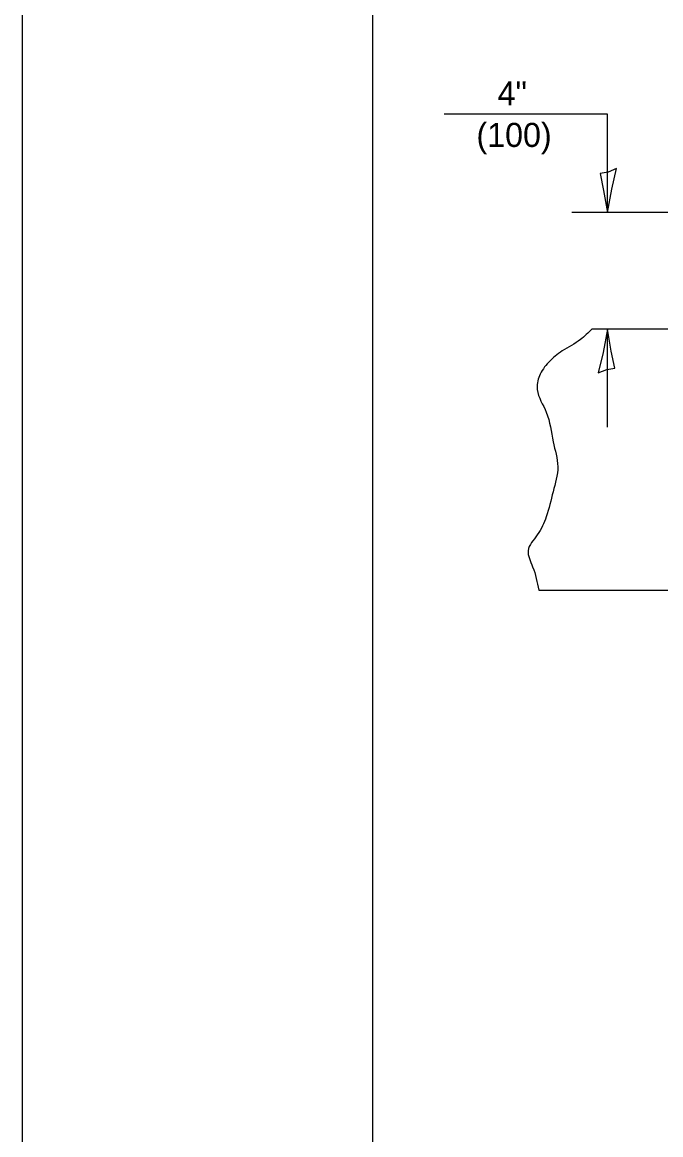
# Model space of a CAD drawing. Extents: x 99619 to 100299, y 99979 to 100419.
# Drawn here: x 99619.1 to 99691.9, y 100199.3 to 100326.4 of the extents above; entities that cross this region are included whole.
import ezdxf

# ---------------------------------------------------------------- set-up
doc = ezdxf.new("R2010")
doc.units = 0
for name, color, linetype in [('Design_PR_Roadway Dimensions', 7, 'Continuous'), ('Level 27', 7, 'Continuous'), ('Level 43', 7, 'Continuous'), ('Sheets_50 Reference Boundary', 7, 'Continuous'), ('Sheets_General Details', 7, 'Continuous'), ('Sheets_Printer Plotting Border', 7, 'Continuous'), ('Topo_EOP', 7, 'Continuous')]:
    doc.layers.add(name, color=color, linetype=linetype)

msp = doc.modelspace()

# ---------------------------------------------------------------- linework, layer by layer
at = {"layer": 'Level 27'}
msp.add_spline([(99684.05, 100291.34), (99682.76, 100290.15), (99680.68, 100288.85), (99679.13, 100287.56), (99678.08, 100286), (99677.83, 100284.44), (99678.86, 100281.85), (99679.64, 100278.48), (99680.17, 100275.63), (99679.64, 100272.78), (99678.86, 100269.92), (99677.83, 100267.85), (99676.79, 100266.04), (99677.3, 100264.21), (99677.99, 100261.54)], degree=3, dxfattribs=at)
at = {"layer": 'Level 43'}
for p, q in [((99685.84, 100315.9), (99667.19, 100315.9)), ((99685.84, 100304.68), (99685.84, 100315.9)), ((99704.42, 100304.68), (99681.77, 100304.68)), ((99685.84, 100280.14), (99685.84, 100291.34))]:
    msp.add_line(p, q, dxfattribs=at)
for points in [[(99686.88, 100309.68), (99685.92, 100309.27), (99685, 100309.11), (99685.4, 100307.18), (99685.84, 100304.68), (99686.32, 100307.34)], [(99684.79, 100286.34), (99685.75, 100286.75), (99686.67, 100286.9), (99686.27, 100288.84), (99685.84, 100291.34), (99685.35, 100288.67)]]:
    msp.add_lwpolyline(points, close=True, dxfattribs=at)
at = {"layer": 'Sheets_50 Reference Boundary'}
msp.add_lwpolyline([(99659.06, 100409.33), (100289.06, 100409.33), (100289.06, 100009.33), (99659.06, 100009.33)], close=True, dxfattribs=at)
at = {"layer": 'Sheets_General Details'}
msp.add_line((99619.06, 100419.33), (99619.06, 99979.33), dxfattribs=at)
msp.add_lwpolyline([(99659.06, 100409.33), (100289.06, 100409.33), (100289.06, 99989.33), (99659.06, 99989.33)], close=True, dxfattribs=at)
at = {"layer": 'Sheets_Printer Plotting Border'}
msp.add_lwpolyline([(99619.06, 99979.33), (100299.06, 99979.33), (100299.06, 100419.33), (99619.06, 100419.33)], close=True, dxfattribs=at)
at = {"layer": 'Topo_EOP'}
for p, q in [((99706.1, 100291.34), (99684.05, 100291.34)), ((99677.99, 100261.54), (99897.25, 100261.54))]:
    msp.add_line(p, q, dxfattribs=at)

# ---------------------------------------------------------------- texts
at = {"layer": 'Design_PR_Roadway Dimensions'}
for s, p in [('4"', (99673.3, 100316.9)), ('(100)', (99670.89, 100312.15))]:
    msp.add_text(s, height=2.75, dxfattribs=at).set_placement(p)

doc.saveas('drawing.dxf')
